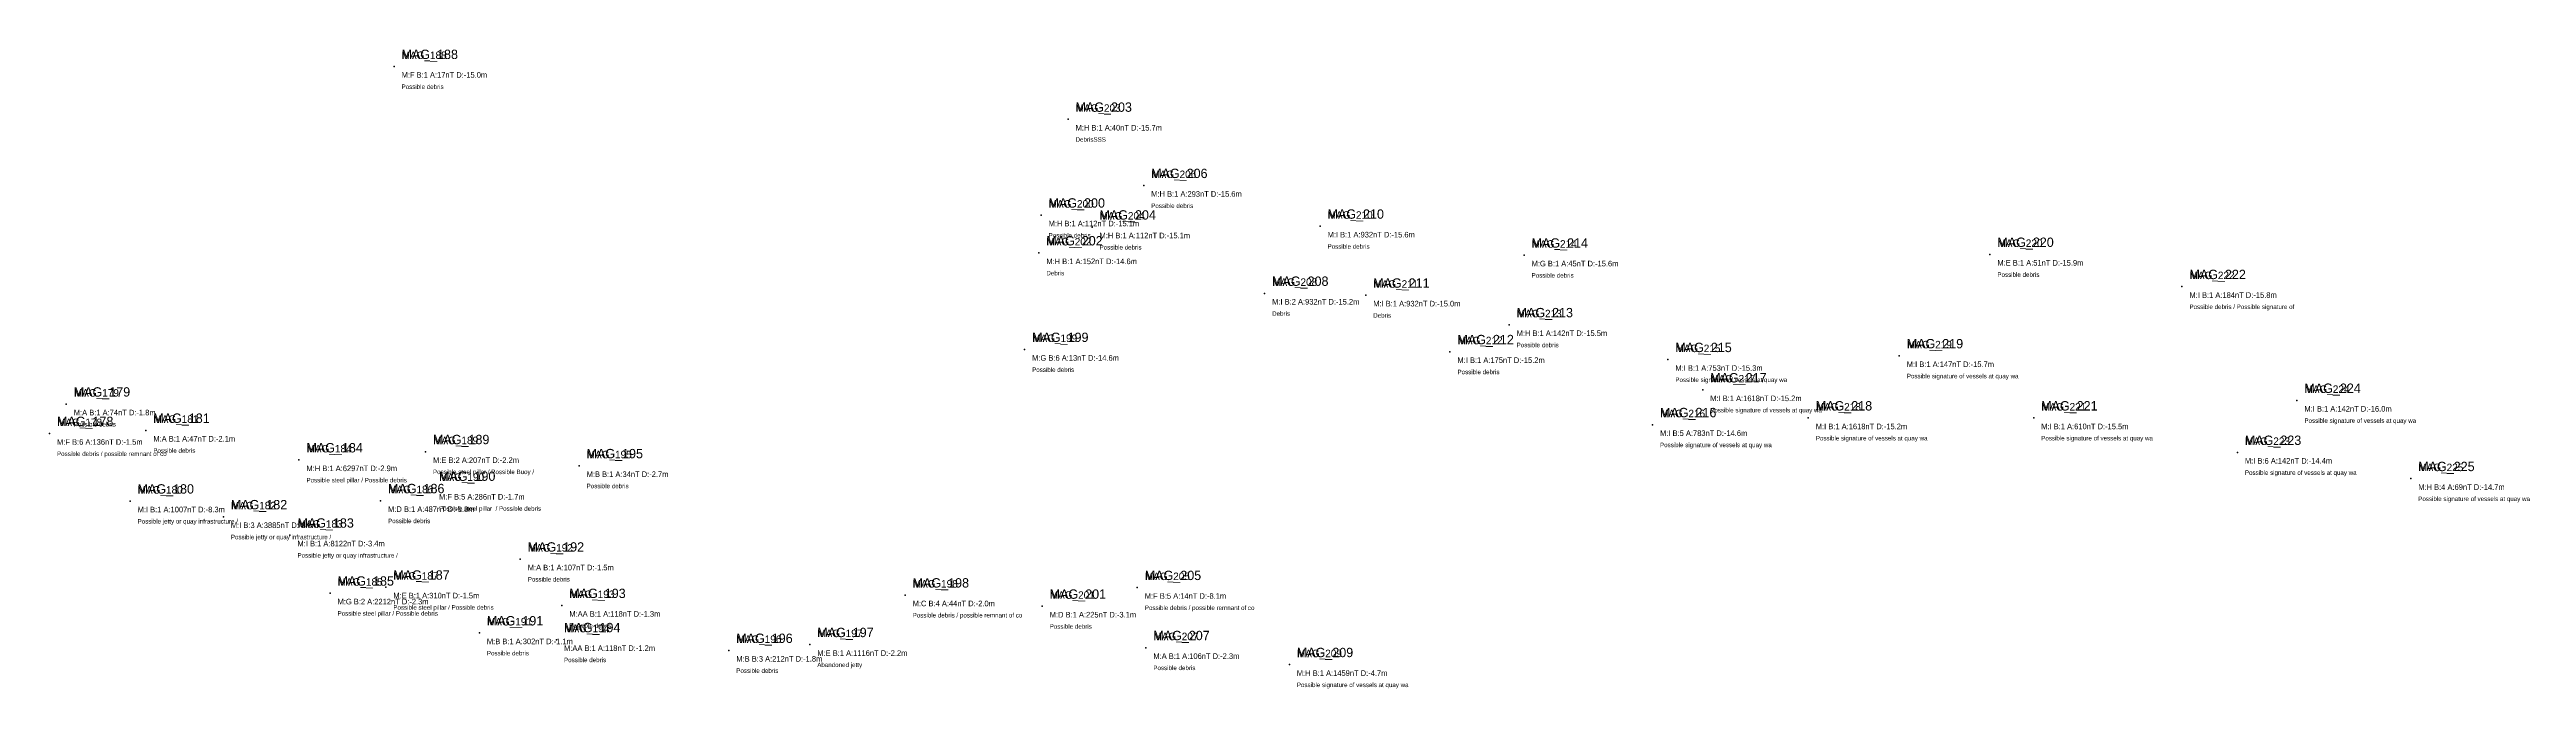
# Model space of a CAD drawing. Extents: x 536277 to 537709, y 710316 to 710988.
# Drawn here: x 537048 to 537709, y 710316 to 710487 of the extents above; entities that cross this region are included whole.
import ezdxf

# ---------------------------------------------------------------- set-up
doc = ezdxf.new("R2010")
doc.units = 0
for name, color, linetype in [('BURIAL_DEEP_5_6', 14, 'CONTINUOUS'), ('BURIAL_MEDIUM_3_4', 13, 'CONTINUOUS'), ('BURIAL_SHALLOW_1_2', 12, 'CONTINUOUS'), ('DEBRIS', 2, 'CONTINUOUS'), ('JETTY_QUAY', 5, 'CONTINUOUS'), ('MASS_EXTREME_H_I', 11, 'CONTINUOUS'), ('MASS_HEAVY_F_G', 10, 'CONTINUOUS'), ('MASS_LIGHT_AAA_AA_A_B', 8, 'CONTINUOUS'), ('MASS_MEDIUM_C_D_E', 9, 'CONTINUOUS'), ('STEEL_PILLARS', 6, 'CONTINUOUS'), ('VESSEL_SIGNATURES', 7, 'CONTINUOUS')]:
    doc.layers.add(name, color=color, linetype=linetype)

msp = doc.modelspace()

# ---------------------------------------------------------------- linework, layer by layer
at = {"layer": 'BURIAL_DEEP_5_6'}
for p in [(537308.313, 710406.525), (537476.013, 710386.425), (537047.894, 710384.063), (537632.213, 710379.025), (537149.913, 710369.425), (537338.413, 710342.925)]:
    msp.add_point(p, dxfattribs=at)
at = {"layer": 'BURIAL_MEDIUM_3_4'}
for p in [(537678.513, 710372.025), (537094.313, 710361.825), (537276.413, 710340.925), (537229.313, 710326.125)]:
    msp.add_point(p, dxfattribs=at)
at = {"layer": 'BURIAL_SHALLOW_1_2'}
for p in [(537139.913, 710482.125), (537319.913, 710468.025), (537340.113, 710450.325), (537312.713, 710442.425), (537326.313, 710439.225), (537387.222, 710439.453), (537312.113, 710432.325), (537441.713, 710431.725), (537566.113, 710431.925), (537372.413, 710421.525), (537399.413, 710421.025), (537617.413, 710423.325), (537437.713, 710413.125), (537421.913, 710405.925), (537480.113, 710403.825), (537541.913, 710404.825), (537052.375, 710391.936), (537489.413, 710395.725), (537648.113, 710392.925), (537517.613, 710388.225), (537577.813, 710388.225), (537073.613, 710384.925), (537148.313, 710379.225), (537114.513, 710377.025), (537189.331, 710375.458), (537069.413, 710366.025), (537136.313, 710366.125), (537112.113, 710356.925), (537173.613, 710350.525), (537122.813, 710341.425), (537137.713, 710343.025), (537184.713, 710338.125), (537313.013, 710337.925), (537162.696, 710330.798), (537183.307, 710328.989), (537250.932, 710327.676), (537340.693, 710326.864), (537379.013, 710322.325)]:
    msp.add_point(p, dxfattribs=at)
at = {"layer": 'DEBRIS'}
for p in [(537139.913, 710482.125), (537319.913, 710468.025), (537340.113, 710450.325), (537312.713, 710442.425), (537326.313, 710439.225), (537387.222, 710439.453), (537312.113, 710432.325), (537441.713, 710431.725), (537566.113, 710431.925), (537372.413, 710421.525), (537399.413, 710421.025), (537437.713, 710413.125), (537308.313, 710406.525), (537421.913, 710405.925), (537052.375, 710391.936), (537047.894, 710384.063), (537073.613, 710384.925), (537189.331, 710375.458), (537136.313, 710366.125), (537173.613, 710350.525), (537276.413, 710340.925), (537338.413, 710342.925), (537184.713, 710338.125), (537313.013, 710337.925), (537162.696, 710330.798), (537183.307, 710328.989), (537229.313, 710326.125), (537340.693, 710326.864)]:
    msp.add_point(p, dxfattribs=at)
at = {"layer": 'JETTY_QUAY'}
for p in [(537069.413, 710366.025), (537094.313, 710361.825), (537112.113, 710356.925), (537250.932, 710327.676)]:
    msp.add_point(p, dxfattribs=at)
at = {"layer": 'MASS_EXTREME_H_I'}
for p in [(537319.913, 710468.025), (537340.113, 710450.325), (537312.713, 710442.425), (537326.313, 710439.225), (537387.222, 710439.453), (537312.113, 710432.325), (537372.413, 710421.525), (537399.413, 710421.025), (537617.413, 710423.325), (537437.713, 710413.125), (537421.913, 710405.925), (537480.113, 710403.825), (537541.913, 710404.825), (537489.413, 710395.725), (537648.113, 710392.925), (537476.013, 710386.425), (537517.613, 710388.225), (537577.813, 710388.225), (537632.213, 710379.025), (537114.513, 710377.025), (537069.413, 710366.025), (537678.513, 710372.025), (537094.313, 710361.825), (537112.113, 710356.925), (537379.013, 710322.325)]:
    msp.add_point(p, dxfattribs=at)
at = {"layer": 'MASS_HEAVY_F_G'}
for p in [(537139.913, 710482.125), (537441.713, 710431.725), (537308.313, 710406.525), (537047.894, 710384.063), (537149.913, 710369.425), (537122.813, 710341.425), (537338.413, 710342.925)]:
    msp.add_point(p, dxfattribs=at)
at = {"layer": 'MASS_LIGHT_AAA_AA_A_B'}
for p in [(537052.375, 710391.936), (537073.613, 710384.925), (537189.331, 710375.458), (537173.613, 710350.525), (537184.713, 710338.125), (537162.696, 710330.798), (537183.307, 710328.989), (537229.313, 710326.125), (537340.693, 710326.864)]:
    msp.add_point(p, dxfattribs=at)
at = {"layer": 'MASS_MEDIUM_C_D_E'}
for p in [(537566.113, 710431.925), (537148.313, 710379.225), (537136.313, 710366.125), (537137.713, 710343.025), (537276.413, 710340.925), (537313.013, 710337.925), (537250.932, 710327.676)]:
    msp.add_point(p, dxfattribs=at)
at = {"layer": 'STEEL_PILLARS'}
for p in [(537148.313, 710379.225), (537114.513, 710377.025), (537149.913, 710369.425), (537122.813, 710341.425), (537137.713, 710343.025)]:
    msp.add_point(p, dxfattribs=at)
at = {"layer": 'VESSEL_SIGNATURES'}
for p in [(537617.413, 710423.325), (537480.113, 710403.825), (537541.913, 710404.825), (537489.413, 710395.725), (537648.113, 710392.925), (537476.013, 710386.425), (537517.613, 710388.225), (537577.813, 710388.225), (537632.213, 710379.025), (537678.513, 710372.025), (537379.013, 710322.325)]:
    msp.add_point(p, dxfattribs=at)

# ---------------------------------------------------------------- texts
at = {"layer": 'BURIAL_DEEP_5_6'}
for s, p in [('MAG_199', (537310.313, 710408.525)), ('MAG_178', (537049.894, 710386.063)), ('MAG_216', (537478.013, 710388.425)), ('MAG_223', (537634.213, 710381.025)), ('MAG_190', (537151.913, 710371.425)), ('MAG_205', (537340.413, 710344.925))]:
    msp.add_text(s, height=2, dxfattribs=at).set_placement(p)
at = {"layer": 'BURIAL_MEDIUM_3_4'}
for s, p in [('MAG_225', (537680.513, 710374.025)), ('MAG_182', (537096.313, 710363.825)), ('MAG_198', (537278.413, 710342.925)), ('MAG_196', (537231.313, 710328.125))]:
    msp.add_text(s, height=2, dxfattribs=at).set_placement(p)
at = {"layer": 'BURIAL_SHALLOW_1_2'}
for s, p in [('MAG_188', (537141.913, 710484.125)), ('MAG_203', (537321.913, 710470.025)), ('MAG_206', (537342.113, 710452.325)), ('MAG_200', (537314.713, 710444.425)), ('MAG_204', (537328.313, 710441.225)), ('MAG_210', (537389.222, 710441.453)), ('MAG_202', (537314.113, 710434.325)), ('MAG_214', (537443.713, 710433.725)), ('MAG_220', (537568.113, 710433.925)), ('MAG_208', (537374.413, 710423.525)), ('MAG_211', (537401.413, 710423.025)), ('MAG_222', (537619.413, 710425.325)), ('MAG_213', (537439.713, 710415.125)), ('MAG_212', (537423.913, 710407.925)), ('MAG_215', (537482.113, 710405.825)), ('MAG_219', (537543.913, 710406.825)), ('MAG_217', (537491.413, 710397.725)), ('MAG_179', (537054.375, 710393.936)), ('MAG_218', (537519.613, 710390.225)), ('MAG_221', (537579.813, 710390.225)), ('MAG_224', (537650.113, 710394.925)), ('MAG_181', (537075.613, 710386.925)), ('MAG_184', (537116.513, 710379.025)), ('MAG_189', (537150.313, 710381.225)), ('MAG_195', (537191.331, 710377.458)), ('MAG_180', (537071.413, 710368.025)), ('MAG_186', (537138.313, 710368.125)), ('MAG_183', (537114.113, 710358.925)), ('MAG_192', (537175.613, 710352.525)), ('MAG_187', (537139.713, 710345.025)), ('MAG_185', (537124.813, 710343.425)), ('MAG_193', (537186.713, 710340.125)), ('MAG_201', (537315.013, 710339.925)), ('MAG_191', (537164.696, 710332.798)), ('MAG_194', (537185.307, 710330.989)), ('MAG_197', (537252.932, 710329.676)), ('MAG_207', (537342.693, 710328.864)), ('MAG_209', (537381.013, 710324.325))]:
    msp.add_text(s, height=2, dxfattribs=at).set_placement(p)
at = {"layer": 'DEBRIS'}
for s, height, p in [('MAG_188', 2.5, (537141.913, 710484.125)), ('M:F B:1 A:17nT D:-15.0m', 1.5, (537141.913, 710479.125)), ('Possible debris', 1.2, (537141.913, 710476.125)), ('MAG_203', 2.5, (537321.913, 710470.025)), ('M:H B:1 A:40nT D:-15.7m', 1.5, (537321.913, 710465.025)), ('DebrisSSS', 1.2, (537321.913, 710462.025)), ('MAG_206', 2.5, (537342.113, 710452.325)), ('MAG_200', 2.5, (537314.713, 710444.425)), ('Possible debris', 1.2, (537342.113, 710444.325)), ('M:H B:1 A:293nT D:-15.6m', 1.5, (537342.113, 710447.325)), ('M:H B:1 A:112nT D:-15.1m', 1.5, (537314.713, 710439.425)), ('MAG_204', 2.5, (537328.313, 710441.225)), ('MAG_210', 2.5, (537389.222, 710441.453)), ('MAG_202', 2.5, (537314.113, 710434.325)), ('Possible debris', 1.2, (537314.713, 710436.425)), ('Possible debris', 1.2, (537328.313, 710433.225)), ('M:H B:1 A:112nT D:-15.1m', 1.5, (537328.313, 710436.225)), ('Possible debris', 1.2, (537389.222, 710433.453)), ('M:I B:1 A:932nT D:-15.6m', 1.5, (537389.222, 710436.453)), ('MAG_214', 2.5, (537443.713, 710433.725)), ('MAG_220', 2.5, (537568.113, 710433.925)), ('Debris', 1.2, (537314.113, 710426.325)), ('M:H B:1 A:152nT D:-14.6m', 1.5, (537314.113, 710429.325)), ('MAG_208', 2.5, (537374.413, 710423.525)), ('MAG_211', 2.5, (537401.413, 710423.025)), ('Possible debris', 1.2, (537443.713, 710425.725)), ('M:G B:1 A:45nT D:-15.6m', 1.5, (537443.713, 710428.725)), ('Possible debris', 1.2, (537568.113, 710425.925)), ('M:E B:1 A:51nT D:-15.9m', 1.5, (537568.113, 710428.925)), ('M:I B:2 A:932nT D:-15.2m', 1.5, (537374.413, 710418.525)), ('M:I B:1 A:932nT D:-15.0m', 1.5, (537401.413, 710418.025)), ('Debris', 1.2, (537374.413, 710415.525)), ('Debris', 1.2, (537401.413, 710415.025)), ('MAG_213', 2.5, (537439.713, 710415.125)), ('MAG_199', 2.5, (537310.313, 710408.525)), ('MAG_212', 2.5, (537423.913, 710407.925)), ('Possible debris', 1.2, (537439.713, 710407.125)), ('M:H B:1 A:142nT D:-15.5m', 1.5, (537439.713, 710410.125)), ('Possible debris', 1.2, (537310.313, 710400.525)), ('M:G B:6 A:13nT D:-14.6m', 1.5, (537310.313, 710403.525)), ('Possible debris', 1.2, (537423.913, 710399.925)), ('M:I B:1 A:175nT D:-15.2m', 1.5, (537423.913, 710402.925)), ('MAG_179', 2.5, (537054.375, 710393.936)), ('MAG_178', 2.5, (537049.894, 710386.063)), ('Possible debris', 1.2, (537054.375, 710385.936)), ('M:A B:1 A:74nT D:-1.8m', 1.5, (537054.375, 710388.936)), ('MAG_181', 2.5, (537075.613, 710386.925)), ('Possible debris / possible remnant of co', 1.2, (537049.894, 710378.063)), ('M:F B:6 A:136nT D:-1.5m', 1.5, (537049.894, 710381.063)), ('Possible debris', 1.2, (537075.613, 710378.925)), ('M:A B:1 A:47nT D:-2.1m', 1.5, (537075.613, 710381.925)), ('MAG_195', 2.5, (537191.331, 710377.458)), ('M:B B:1 A:34nT D:-2.7m', 1.5, (537191.331, 710372.458)), ('MAG_186', 2.5, (537138.313, 710368.125)), ('Possible debris', 1.2, (537191.331, 710369.458)), ('Possible debris', 1.2, (537138.313, 710360.125)), ('M:D B:1 A:487nT D:-1.8m', 1.5, (537138.313, 710363.125)), ('MAG_192', 2.5, (537175.613, 710352.525)), ('Possible debris', 1.2, (537175.613, 710344.525)), ('M:A B:1 A:107nT D:-1.5m', 1.5, (537175.613, 710347.525)), ('MAG_205', 2.5, (537340.413, 710344.925)), ('MAG_193', 2.5, (537186.713, 710340.125)), ('M:C B:4 A:44nT D:-2.0m', 1.5, (537278.413, 710337.925)), ('MAG_198', 2.5, (537278.413, 710342.925)), ('MAG_201', 2.5, (537315.013, 710339.925)), ('M:F B:5 A:14nT D:-8.1m', 1.5, (537340.413, 710339.925)), ('MAG_191', 2.5, (537164.696, 710332.798)), ('MAG_194', 2.5, (537185.307, 710330.989)), ('Possible debris', 1.2, (537186.713, 710332.125)), ('M:AA B:1 A:118nT D:-1.3m', 1.5, (537186.713, 710335.125)), ('Possible debris / possible remnant of co', 1.2, (537278.413, 710334.925)), ('Possible debris', 1.2, (537315.013, 710331.925)), ('M:D B:1 A:225nT D:-3.1m', 1.5, (537315.013, 710334.925)), ('Possible debris / possible remnant of co', 1.2, (537340.413, 710336.925)), ('Possible debris', 1.2, (537164.696, 710324.798)), ('M:B B:1 A:302nT D:-1.1m', 1.5, (537164.696, 710327.798)), ('M:AA B:1 A:118nT D:-1.2m', 1.5, (537185.307, 710325.989)), ('MAG_196', 2.5, (537231.313, 710328.125)), ('MAG_207', 2.5, (537342.693, 710328.864)), ('Possible debris', 1.2, (537185.307, 710322.989)), ('Possible debris', 1.2, (537231.313, 710320.125)), ('M:B B:3 A:212nT D:-1.8m', 1.5, (537231.313, 710323.125)), ('Possible debris', 1.2, (537342.693, 710320.864)), ('M:A B:1 A:106nT D:-2.3m', 1.5, (537342.693, 710323.864))]:
    msp.add_text(s, height=height, dxfattribs=at).set_placement(p)
at = {"layer": 'JETTY_QUAY'}
for s, height, p in [('MAG_180', 2.5, (537071.413, 710368.025)), ('MAG_182', 2.5, (537096.313, 710363.825)), ('Possible jetty or quay infrastructure / ', 1.2, (537071.413, 710360.025)), ('M:I B:1 A:1007nT D:-8.3m', 1.5, (537071.413, 710363.025)), ('M:I B:3 A:3885nT D:-3.6m', 1.5, (537096.313, 710358.825)), ('MAG_183', 2.5, (537114.113, 710358.925)), ('Possible jetty or quay infrastructure / ', 1.2, (537096.313, 710355.825)), ('M:I B:1 A:8122nT D:-3.4m', 1.5, (537114.113, 710353.925)), ('Possible jetty or quay infrastructure / ', 1.2, (537114.113, 710350.925)), ('M:E B:1 A:1116nT D:-2.2m', 1.5, (537252.932, 710324.676)), ('MAG_197', 2.5, (537252.932, 710329.676)), ('Abandoned jetty', 1.2, (537252.932, 710321.676))]:
    msp.add_text(s, height=height, dxfattribs=at).set_placement(p)
at = {"layer": 'MASS_EXTREME_H_I'}
for s, p in [('MAG_203', (537321.913, 710470.025)), ('MAG_206', (537342.113, 710452.325)), ('MAG_200', (537314.713, 710444.425)), ('MAG_204', (537328.313, 710441.225)), ('MAG_210', (537389.222, 710441.453)), ('MAG_202', (537314.113, 710434.325)), ('MAG_208', (537374.413, 710423.525)), ('MAG_211', (537401.413, 710423.025)), ('MAG_222', (537619.413, 710425.325)), ('MAG_213', (537439.713, 710415.125)), ('MAG_212', (537423.913, 710407.925)), ('MAG_215', (537482.113, 710405.825)), ('MAG_219', (537543.913, 710406.825)), ('MAG_217', (537491.413, 710397.725)), ('MAG_218', (537519.613, 710390.225)), ('MAG_221', (537579.813, 710390.225)), ('MAG_224', (537650.113, 710394.925)), ('MAG_216', (537478.013, 710388.425)), ('MAG_184', (537116.513, 710379.025)), ('MAG_223', (537634.213, 710381.025)), ('MAG_225', (537680.513, 710374.025)), ('MAG_180', (537071.413, 710368.025)), ('MAG_182', (537096.313, 710363.825)), ('MAG_183', (537114.113, 710358.925)), ('MAG_209', (537381.013, 710324.325))]:
    msp.add_text(s, height=2, dxfattribs=at).set_placement(p)
at = {"layer": 'MASS_HEAVY_F_G'}
for s, p in [('MAG_188', (537141.913, 710484.125)), ('MAG_214', (537443.713, 710433.725)), ('MAG_199', (537310.313, 710408.525)), ('MAG_178', (537049.894, 710386.063)), ('MAG_190', (537151.913, 710371.425)), ('MAG_205', (537340.413, 710344.925)), ('MAG_185', (537124.813, 710343.425))]:
    msp.add_text(s, height=2, dxfattribs=at).set_placement(p)
at = {"layer": 'MASS_LIGHT_AAA_AA_A_B'}
for s, p in [('MAG_179', (537054.375, 710393.936)), ('MAG_181', (537075.613, 710386.925)), ('MAG_195', (537191.331, 710377.458)), ('MAG_192', (537175.613, 710352.525)), ('MAG_193', (537186.713, 710340.125)), ('MAG_191', (537164.696, 710332.798)), ('MAG_194', (537185.307, 710330.989)), ('MAG_196', (537231.313, 710328.125)), ('MAG_207', (537342.693, 710328.864))]:
    msp.add_text(s, height=2, dxfattribs=at).set_placement(p)
at = {"layer": 'MASS_MEDIUM_C_D_E'}
for s, p in [('MAG_220', (537568.113, 710433.925)), ('MAG_189', (537150.313, 710381.225)), ('MAG_186', (537138.313, 710368.125)), ('MAG_187', (537139.713, 710345.025)), ('MAG_198', (537278.413, 710342.925)), ('MAG_201', (537315.013, 710339.925)), ('MAG_197', (537252.932, 710329.676))]:
    msp.add_text(s, height=2, dxfattribs=at).set_placement(p)
at = {"layer": 'STEEL_PILLARS'}
for s, height, p in [('MAG_184', 2.5, (537116.513, 710379.025)), ('MAG_189', 2.5, (537150.313, 710381.225)), ('Possible steel pillar / Possible debris', 1.2, (537116.513, 710371.025)), ('M:H B:1 A:6297nT D:-2.9m', 1.5, (537116.513, 710374.025)), ('Possible steel pillar / Possible Buoy / ', 1.2, (537150.313, 710373.225)), ('M:E B:2 A:207nT D:-2.2m', 1.5, (537150.313, 710376.225)), ('MAG_190', 2.5, (537151.913, 710371.425)), ('M:F B:5 A:286nT D:-1.7m', 1.5, (537151.913, 710366.425)), ('Possible steel pillar  / Possible debris', 1.2, (537151.913, 710363.425)), ('MAG_185', 2.5, (537124.813, 710343.425)), ('MAG_187', 2.5, (537139.713, 710345.025)), ('M:G B:2 A:2212nT D:-2.3m', 1.5, (537124.813, 710338.425)), ('M:E B:1 A:310nT D:-1.5m', 1.5, (537139.713, 710340.025)), ('Possible steel pillar / Possible debris', 1.2, (537124.813, 710335.425)), ('Possible steel pillar / Possible debris', 1.2, (537139.713, 710337.025))]:
    msp.add_text(s, height=height, dxfattribs=at).set_placement(p)
at = {"layer": 'VESSEL_SIGNATURES'}
for s, height, p in [('MAG_222', 2.5, (537619.413, 710425.325)), ('Possible debris / Possible signature of ', 1.2, (537619.413, 710417.325)), ('M:I B:1 A:184nT D:-15.8m', 1.5, (537619.413, 710420.325)), ('MAG_215', 2.5, (537482.113, 710405.825)), ('MAG_219', 2.5, (537543.913, 710406.825)), ('Possible signature of vessels at quay wa', 1.2, (537482.113, 710397.825)), ('M:I B:1 A:753nT D:-15.3m', 1.5, (537482.113, 710400.825)), ('MAG_217', 2.5, (537491.413, 710397.725)), ('Possible signature of vessels at quay wa', 1.2, (537543.913, 710398.825)), ('M:I B:1 A:147nT D:-15.7m', 1.5, (537543.913, 710401.825)), ('M:I B:1 A:1618nT D:-15.2m', 1.5, (537491.413, 710392.725)), ('MAG_218', 2.5, (537519.613, 710390.225)), ('MAG_221', 2.5, (537579.813, 710390.225)), ('MAG_224', 2.5, (537650.113, 710394.925)), ('MAG_216', 2.5, (537478.013, 710388.425)), ('Possible signature of vessels at quay wa', 1.2, (537491.413, 710389.725)), ('M:I B:1 A:1618nT D:-15.2m', 1.5, (537519.613, 710385.225)), ('M:I B:1 A:610nT D:-15.5m', 1.5, (537579.813, 710385.225)), ('Possible signature of vessels at quay wa', 1.2, (537650.113, 710386.925)), ('M:I B:1 A:142nT D:-16.0m', 1.5, (537650.113, 710389.925)), ('Possible signature of vessels at quay wa', 1.2, (537478.013, 710380.425)), ('M:I B:5 A:783nT D:-14.6m', 1.5, (537478.013, 710383.425)), ('Possible signature of vessels at quay wa', 1.2, (537519.613, 710382.225)), ('Possible signature of vessels at quay wa', 1.2, (537579.813, 710382.225)), ('MAG_223', 2.5, (537634.213, 710381.025)), ('Possible signature of vessels at quay wa', 1.2, (537634.213, 710373.025)), ('M:I B:6 A:142nT D:-14.4m', 1.5, (537634.213, 710376.025)), ('MAG_225', 2.5, (537680.513, 710374.025)), ('Possible signature of vessels at quay wa', 1.2, (537680.513, 710366.025)), ('M:H B:4 A:69nT D:-14.7m', 1.5, (537680.513, 710369.025)), ('MAG_209', 2.5, (537381.013, 710324.325)), ('M:H B:1 A:1459nT D:-4.7m', 1.5, (537381.013, 710319.325)), ('Possible signature of vessels at quay wa', 1.2, (537381.013, 710316.325))]:
    msp.add_text(s, height=height, dxfattribs=at).set_placement(p)

doc.saveas('drawing.dxf')
